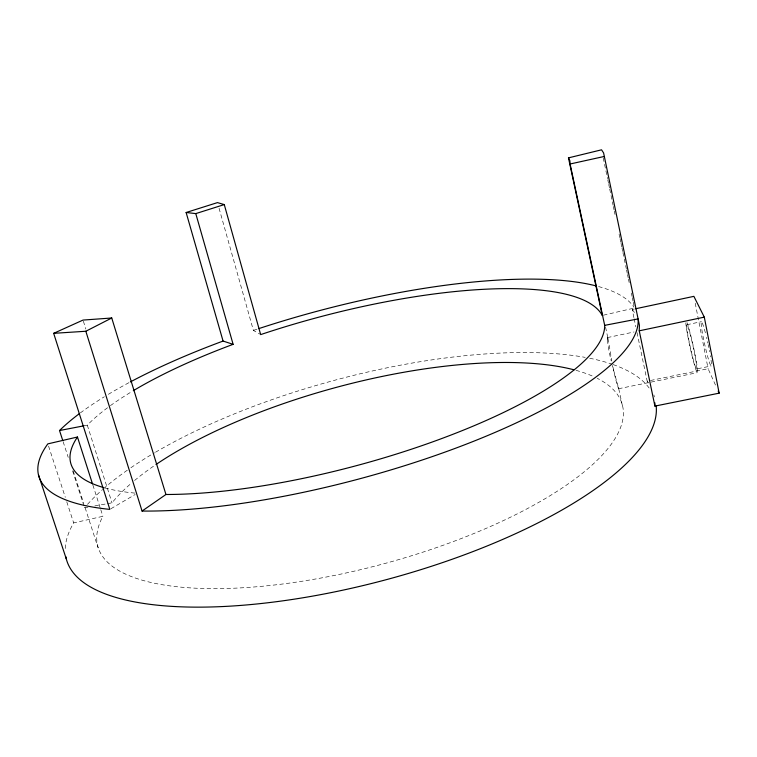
<?xml version="1.0" encoding="UTF-8"?>
<svg xmlns="http://www.w3.org/2000/svg" width="757" height="757" viewBox="0 0 757 757"><rect width="100%" height="100%" fill="white"/><g stroke="black" fill="none" stroke-linecap="round" stroke-linejoin="round"><path stroke-width="0.57" stroke-dasharray="3.79 2.84" d="M110.844 508.78L135.172 494.51M603.424 315.196L634.47 308.004M65.253 548.522A304.92 102.99 -15.1 0 1 73.666 522.898L102.905 516.312A271.631 91.351 -15.1 0 0 390.073 562.054A271.631 91.351 -15.1 0 0 597.235 378.32M633.893 317.571L632.209 309.481L634.489 308.998M607.417 337.584L634.063 331.982M686.798 324.734L701.455 321.659M696.582 368.962A22.653 1.438 77.6 0 0 690.498 335.521A22.653 1.438 77.6 0 0 688.047 336.032A22.653 1.438 77.6 0 0 696.582 368.962L711.183 365.972M637.034 332.607L647.169 381.168L708.107 368.725L716.264 386.789M618.554 388.738L697.396 372.652M83.828 425.841L87.301 425.169A276.078 76.618 -15 0 1 108.535 407.011M87.963 507.143L84.529 507.758A304.92 102.99 -15.1 0 1 86.724 505.222M94.833 505.913L106.283 503.869M107.428 503.67L112.008 502.847A271.631 91.351 -15.1 0 1 131.292 483.259M219.057 208.26L253.387 330.393L259.755 334.074M632.209 309.481L635.038 313.209M647.169 381.168L648.399 383.014M622.358 405.515L618.431 387.329A26.202 1.031 77.2 0 1 615.318 376.163L614.911 374.734A26.126 2.697 76 0 1 612.29 365.394M607.985 338.597L608.089 339.145A26.202 0.615 78.3 0 0 610.256 351.257L610.492 352.847A26.107 2.243 79.5 0 0 611.845 361.155M48.562 446.11L65.301 497.302M66.748 501.749L73.666 522.898M73.192 470.854L83.677 503.244M85.125 507.71L98.136 547.917M63.143 441.719L68.225 457.389M72.568 470.826L83.809 505.515M92.874 485.038L100.397 508.496M100.757 509.612L102.905 516.312M87.301 425.169L112.008 502.847M83.384 321.195L85.853 329.068M605.562 327.185L608.041 338.748M603.225 157.901L607.549 178.68M607.786 179.835L608.505 183.298M608.751 184.453L609.47 187.916M609.716 189.07L612.12 200.624M612.356 201.778L613.075 205.242M613.321 206.396L614.041 209.859M614.277 211.014L614.996 214.477M619.084 234.112L619.813 237.575M620.049 238.729L620.768 242.193M621.014 243.347L621.734 246.81M621.97 247.965L622.689 251.428M622.935 252.583L626.304 268.744M626.541 269.908L627.26 273.372M627.506 274.526L628.225 277.989M628.461 279.144L629.181 282.607M631.347 292.997L632.067 296.46M632.313 297.615L633.032 301.078M633.268 302.232L633.997 305.696M634.139 318.735L635.823 326.825M653.925 394.955L654.341 396.961M695.229 303.235L708.107 368.725M607.54 339.921L607.597 340.678A26.126 2.697 76 0 0 611.079 360.502M618.478 387.461L618.526 387.811A26.202 0.615 78.3 0 1 617.74 386.146L617.475 385.37A26.107 2.243 79.5 0 1 612.81 366.293M134.566 480.487A271.631 91.351 -15.1 0 1 155.034 465.167M576.001 370.343A271.631 91.351 -15.1 0 1 593.327 376.456M87.481 504.38A304.92 102.99 -15.1 0 1 102.564 489.552M103.416 488.795A304.92 102.99 -15.1 0 1 127.365 470.173M130.885 467.741A304.92 102.99 -15.1 0 1 154.513 452.8M155.507 452.222A304.92 102.99 -15.1 0 1 585.227 357.389M589.694 358.25A304.92 102.99 -15.1 0 1 612.11 364.212M613.142 364.581A304.92 102.99 -15.1 0 1 650.31 389.685M80.337 412.925A309.963 86.402 -15.1 0 1 104.362 396.744M108.355 394.321A309.963 86.402 -15.1 0 1 129.362 382.455M253.387 330.393A309.963 86.402 -15.1 0 1 257.787 328.935M598.569 286.553A309.963 86.402 -15.1 0 1 633.94 307.181M686.978 322.567A26.419 1.684 77.6 0 1 696.449 362.045A26.419 1.684 77.6 0 1 693.809 362.603A26.419 1.684 77.6 0 1 685.814 322.813M607.53 339.874A26.202 1.031 77.2 0 1 607.975 338.559M711.05 360.181A22.691 1.684 77.5 0 1 707.804 356.992A22.691 1.684 77.5 0 1 701.228 324.744A22.691 1.684 77.5 0 1 705.827 334.566M706.508 337.31A22.691 1.684 77.5 0 1 706.849 338.729M707.53 341.634A22.691 1.684 77.5 0 1 707.852 343.101M708.183 344.577A22.691 1.684 77.5 0 1 708.798 347.51M709.375 350.368A22.691 1.684 77.5 0 1 709.64 351.759M710.359 355.695A22.691 1.684 77.5 0 1 710.558 356.907M134.822 493.1A276.078 76.618 -15 0 1 103.397 487.499M110.39 405.657A276.078 76.618 -15 0 1 132.314 391.293"/><path stroke-width="1.14" d="M635.634 308.752L693.876 296.347L704.294 317.136L719.15 393.167L654.919 406.093L639.249 330.818L639.41 325.198L638.227 319.454M103.397 487.499A276.078 76.618 -15 0 1 77.469 437.016L47.833 443.876A309.963 86.402 -15.1 0 0 109.831 509.376L53.671 333.335L85.834 331.254L142.061 511.051L165.944 494.491A276.078 76.618 -15 0 0 450.812 435.105A276.078 76.618 -15 0 0 604.692 325.349L638.094 318.905L603.594 152.923L601.541 149.82L568.469 157.872L602.279 315.47A276.078 76.618 -15 0 0 260.663 334.603L224.271 204.589L217.467 202.611L186.127 212.499L223.069 341.057L233.118 344.331L195.779 213.606L186.127 212.499M85.834 331.254L111.743 317.997L165.944 494.491M53.671 333.335L83.033 320.069L111.743 317.997M195.779 213.606L224.271 204.589M604.692 325.349L570.087 163.995L604.313 156.453M639.249 330.818L704.294 317.136M62.784 440.602L59.519 430.534L83.828 425.841M568.469 157.872L569.879 160.749L570.087 163.995M718.185 391.047L719.15 393.167M38.493 474.847L66.275 558.855M77.469 437.016L92.515 483.922M654.9 402.856L654.919 406.093M638.094 318.905A309.963 86.402 -15.1 0 1 466.444 444.094A309.963 86.402 -15.1 0 1 142.061 511.051M59.519 430.534A309.963 86.402 -15.1 0 1 79.438 413.596M130.384 381.907A309.963 86.402 -15.1 0 1 223.069 341.057M258.894 328.576A309.963 86.402 -15.1 0 1 596.279 285.947M656.149 405.724A304.92 102.99 -15.1 0 1 375.472 582.502A304.92 102.99 -15.1 0 1 65.793 556.603M133.317 390.688A276.078 76.618 -15 0 1 233.118 344.331M155.999 464.505A271.631 91.351 -15.1 0 1 573.967 369.795"/></g></svg>
